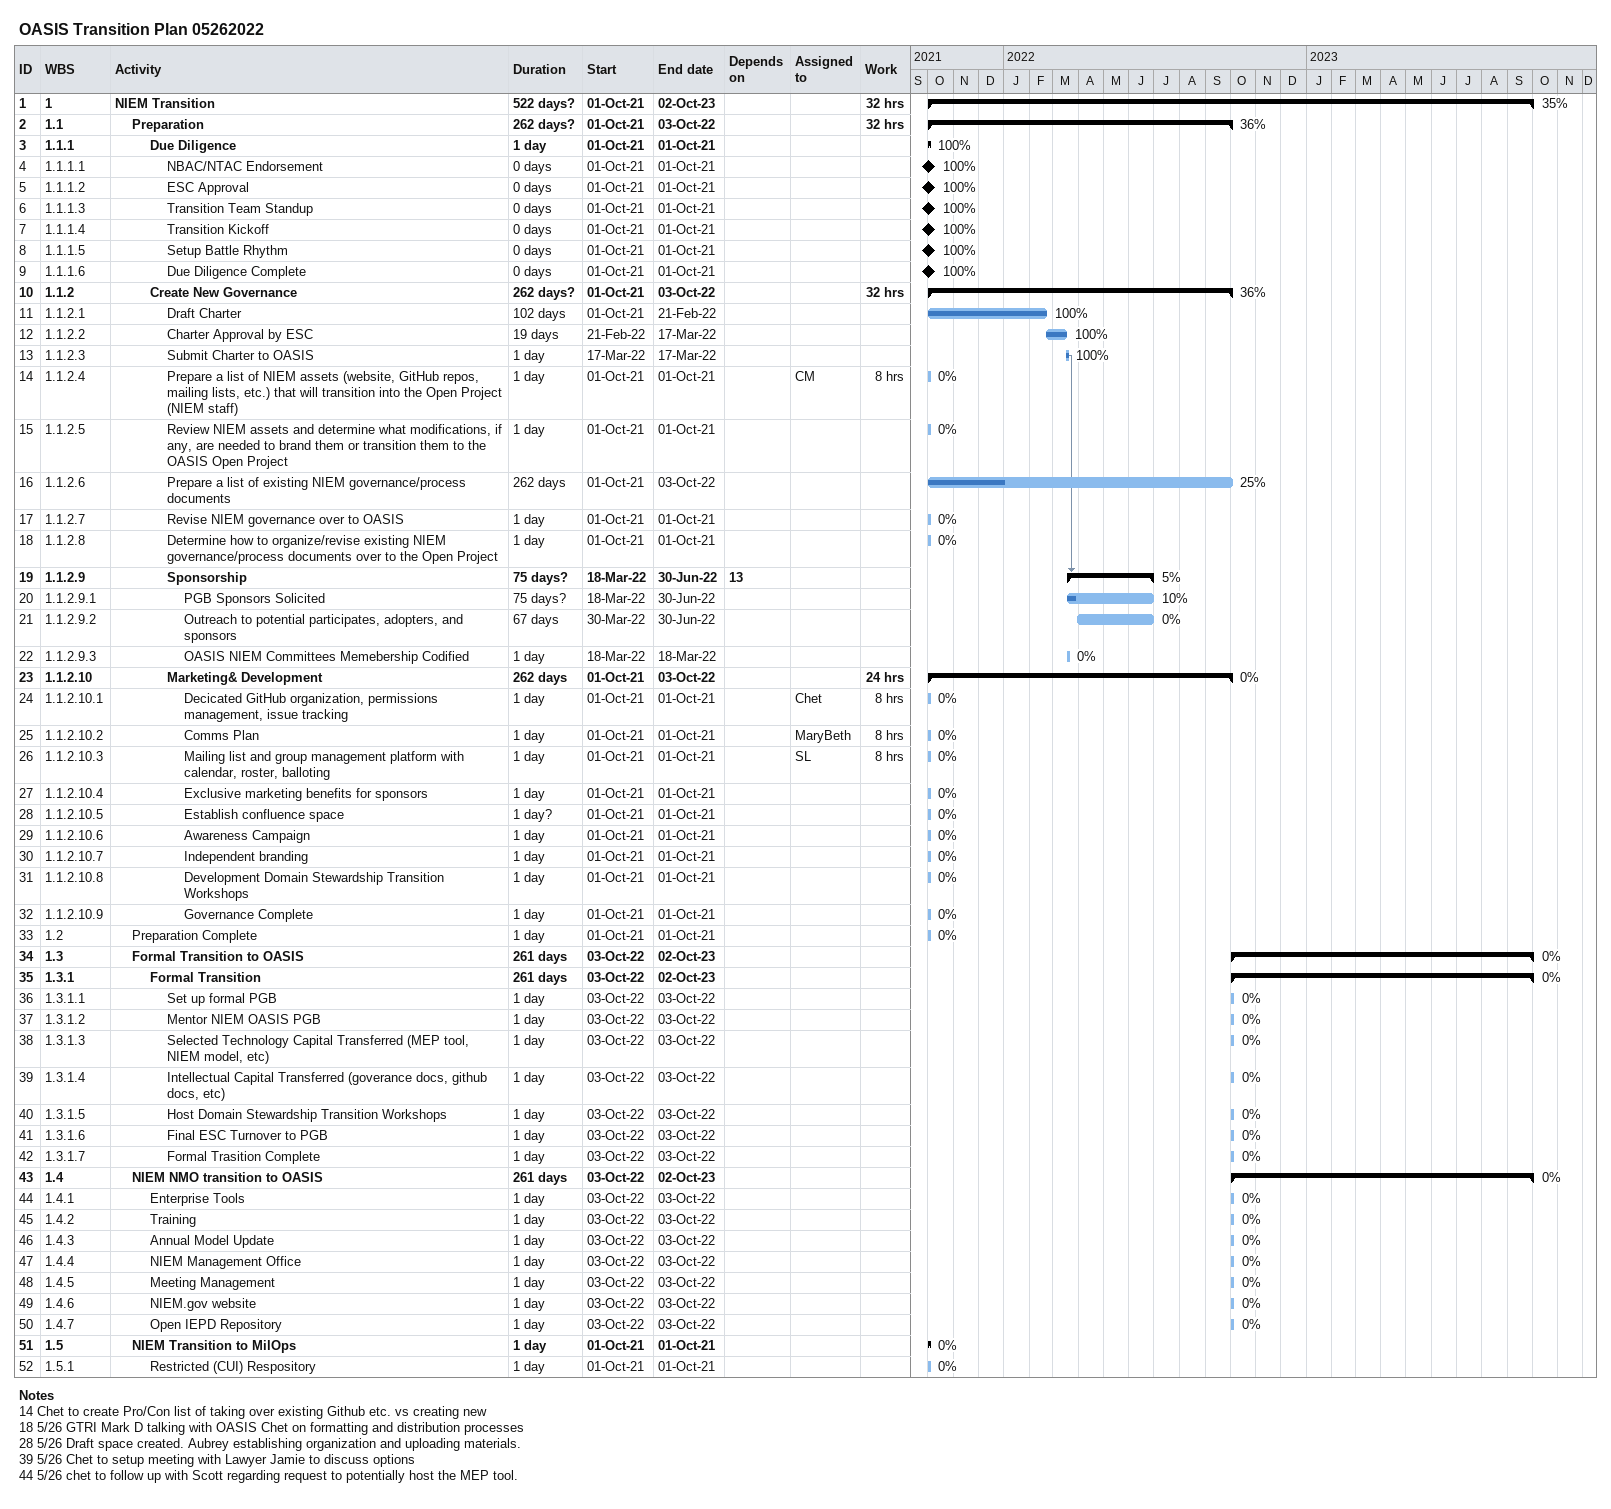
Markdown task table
OASIS Transition Plan 05262022

| ID | WBS | Task | Duration | Start | Finish | Predecessors | Resources | % complete | Work (h) |
|---|---|---|---|---|---|---|---|---|---|
| 1 | 1 | **NIEM Transition** | 522d? | 2021-10-01 | 2023-10-02 |  |  | 35 | 32 |
| 2 | 1.1 | **Preparation** | 262d? | 2021-10-01 | 2022-10-03 |  |  | 36 | 32 |
| 3 | 1.1.1 | **Due Diligence** | 1d | 2021-10-01 | 2021-10-01 |  |  | 100 |  |
| 4 | 1.1.1.1 | NBAC/NTAC Endorsement | 0d | 2021-10-01 | 2021-10-01 |  |  | 100 |  |
| 5 | 1.1.1.2 | ESC Approval | 0d | 2021-10-01 | 2021-10-01 |  |  | 100 |  |
| 6 | 1.1.1.3 | Transition Team Standup | 0d | 2021-10-01 | 2021-10-01 |  |  | 100 |  |
| 7 | 1.1.1.4 | Transition Kickoff | 0d | 2021-10-01 | 2021-10-01 |  |  | 100 |  |
| 8 | 1.1.1.5 | Setup Battle Rhythm | 0d | 2021-10-01 | 2021-10-01 |  |  | 100 |  |
| 9 | 1.1.1.6 | Due Diligence Complete | 0d | 2021-10-01 | 2021-10-01 |  |  | 100 |  |
| 10 | 1.1.2 | **Create New Governance** | 262d? | 2021-10-01 | 2022-10-03 |  |  | 36 | 32 |
| 11 | 1.1.2.1 | Draft Charter | 102d | 2021-10-01 | 2022-02-21 |  |  | 100 |  |
| 12 | 1.1.2.2 | Charter Approval by ESC | 19d | 2022-02-21 | 2022-03-17 |  |  | 100 |  |
| 13 | 1.1.2.3 | Submit Charter to OASIS | 1d | 2022-03-17 | 2022-03-17 |  |  | 100 |  |
| 14 | 1.1.2.4 | Prepare a list of NIEM assets (website, GitHub repos, mailing lists, etc.) that will transition into the Open Project (NIEM staff) | 1d | 2021-10-01 | 2021-10-01 |  | CM | 0 | 8 |
| 15 | 1.1.2.5 | Review NIEM assets and determine what modifications, if any, are needed to brand them or transition them to the OASIS Open Project | 1d | 2021-10-01 | 2021-10-01 |  |  | 0 |  |
| 16 | 1.1.2.6 | Prepare a list of existing NIEM governance/process documents | 262d | 2021-10-01 | 2022-10-03 |  |  | 25 |  |
| 17 | 1.1.2.7 | Revise NIEM governance over to OASIS | 1d | 2021-10-01 | 2021-10-01 |  |  | 0 |  |
| 18 | 1.1.2.8 | Determine how to organize/revise existing NIEM governance/process documents over to the Open Project | 1d | 2021-10-01 | 2021-10-01 |  |  | 0 |  |
| 19 | 1.1.2.9 | **Sponsorship** | 75d? | 2022-03-18 | 2022-06-30 | 13 |  | 5 |  |
| 20 | 1.1.2.9.1 | PGB Sponsors Solicited | 75d? | 2022-03-18 | 2022-06-30 |  |  | 10 |  |
| 21 | 1.1.2.9.2 | Outreach to potential participates, adopters, and sponsors | 67d | 2022-03-30 | 2022-06-30 |  |  | 0 |  |
| 22 | 1.1.2.9.3 | OASIS NIEM Committees Memebership Codified | 1d | 2022-03-18 | 2022-03-18 |  |  | 0 |  |
| 23 | 1.1.2.10 | **Marketing& Development** | 262d | 2021-10-01 | 2022-10-03 |  |  | 0 | 24 |
| 24 | 1.1.2.10.1 | Decicated GitHub organization, permissions management, issue tracking | 1d | 2021-10-01 | 2021-10-01 |  | Chet | 0 | 8 |
| 25 | 1.1.2.10.2 | Comms Plan | 1d | 2021-10-01 | 2021-10-01 |  | MaryBeth | 0 | 8 |
| 26 | 1.1.2.10.3 | Mailing list and group management platform with calendar, roster, balloting | 1d | 2021-10-01 | 2021-10-01 |  | SL | 0 | 8 |
| 27 | 1.1.2.10.4 | Exclusive marketing benefits for sponsors | 1d | 2021-10-01 | 2021-10-01 |  |  | 0 |  |
| 28 | 1.1.2.10.5 | Establish confluence space | 1d? | 2021-10-01 | 2021-10-01 |  |  | 0 |  |
| 29 | 1.1.2.10.6 | Awareness Campaign | 1d | 2021-10-01 | 2021-10-01 |  |  | 0 |  |
| 30 | 1.1.2.10.7 | Independent branding | 1d | 2021-10-01 | 2021-10-01 |  |  | 0 |  |
| 31 | 1.1.2.10.8 | Development Domain Stewardship Transition Workshops | 1d | 2021-10-01 | 2021-10-01 |  |  | 0 |  |
| 32 | 1.1.2.10.9 | Governance Complete | 1d | 2021-10-01 | 2021-10-01 |  |  | 0 |  |
| 33 | 1.2 | Preparation Complete | 1d | 2021-10-01 | 2021-10-01 |  |  | 0 |  |
| 34 | 1.3 | **Formal Transition to OASIS** | 261d | 2022-10-03 | 2023-10-02 |  |  | 0 |  |
| 35 | 1.3.1 | **Formal Transition** | 261d | 2022-10-03 | 2023-10-02 |  |  | 0 |  |
| 36 | 1.3.1.1 | Set up formal PGB | 1d | 2022-10-03 | 2022-10-03 |  |  | 0 |  |
| 37 | 1.3.1.2 | Mentor NIEM OASIS PGB | 1d | 2022-10-03 | 2022-10-03 |  |  | 0 |  |
| 38 | 1.3.1.3 | Selected Technology Capital Transferred (MEP tool, NIEM model, etc) | 1d | 2022-10-03 | 2022-10-03 |  |  | 0 |  |
| 39 | 1.3.1.4 | Intellectual Capital Transferred (goverance docs, github docs, etc) | 1d | 2022-10-03 | 2022-10-03 |  |  | 0 |  |
| 40 | 1.3.1.5 | Host Domain Stewardship Transition Workshops | 1d | 2022-10-03 | 2022-10-03 |  |  | 0 |  |
| 41 | 1.3.1.6 | Final ESC Turnover to PGB | 1d | 2022-10-03 | 2022-10-03 |  |  | 0 |  |
| 42 | 1.3.1.7 | Formal Trasition Complete | 1d | 2022-10-03 | 2022-10-03 |  |  | 0 |  |
| 43 | 1.4 | **NIEM NMO transition to OASIS** | 261d | 2022-10-03 | 2023-10-02 |  |  | 0 |  |
| 44 | 1.4.1 | Enterprise Tools | 1d | 2022-10-03 | 2022-10-03 |  |  | 0 |  |
| 45 | 1.4.2 | Training | 1d | 2022-10-03 | 2022-10-03 |  |  | 0 |  |
| 46 | 1.4.3 | Annual Model Update | 1d | 2022-10-03 | 2022-10-03 |  |  | 0 |  |
| 47 | 1.4.4 | NIEM Management Office | 1d | 2022-10-03 | 2022-10-03 |  |  | 0 |  |
| 48 | 1.4.5 | Meeting Management | 1d | 2022-10-03 | 2022-10-03 |  |  | 0 |  |
| 49 | 1.4.6 | NIEM.gov website | 1d | 2022-10-03 | 2022-10-03 |  |  | 0 |  |
| 50 | 1.4.7 | Open IEPD Repository | 1d | 2022-10-03 | 2022-10-03 |  |  | 0 |  |
| 51 | 1.5 | **NIEM Transition to MilOps** | 1d | 2021-10-01 | 2021-10-01 |  |  | 0 |  |
| 52 | 1.5.1 | Restricted (CUI) Respository | 1d | 2021-10-01 | 2021-10-01 |  |  | 0 |  |

Notes
- 14: Chet to create Pro/Con list of taking over existing Github etc. vs creating new
- 18: 5/26 GTRI Mark D talking with OASIS Chet on formatting and distribution processes
- 28: 5/26 Draft space created. Aubrey establishing organization and uploading materials.
- 39: 5/26 Chet to setup meeting with Lawyer Jamie to discuss options
- 44: 5/26 chet to follow up with Scott regarding request to potentially host the MEP tool.
